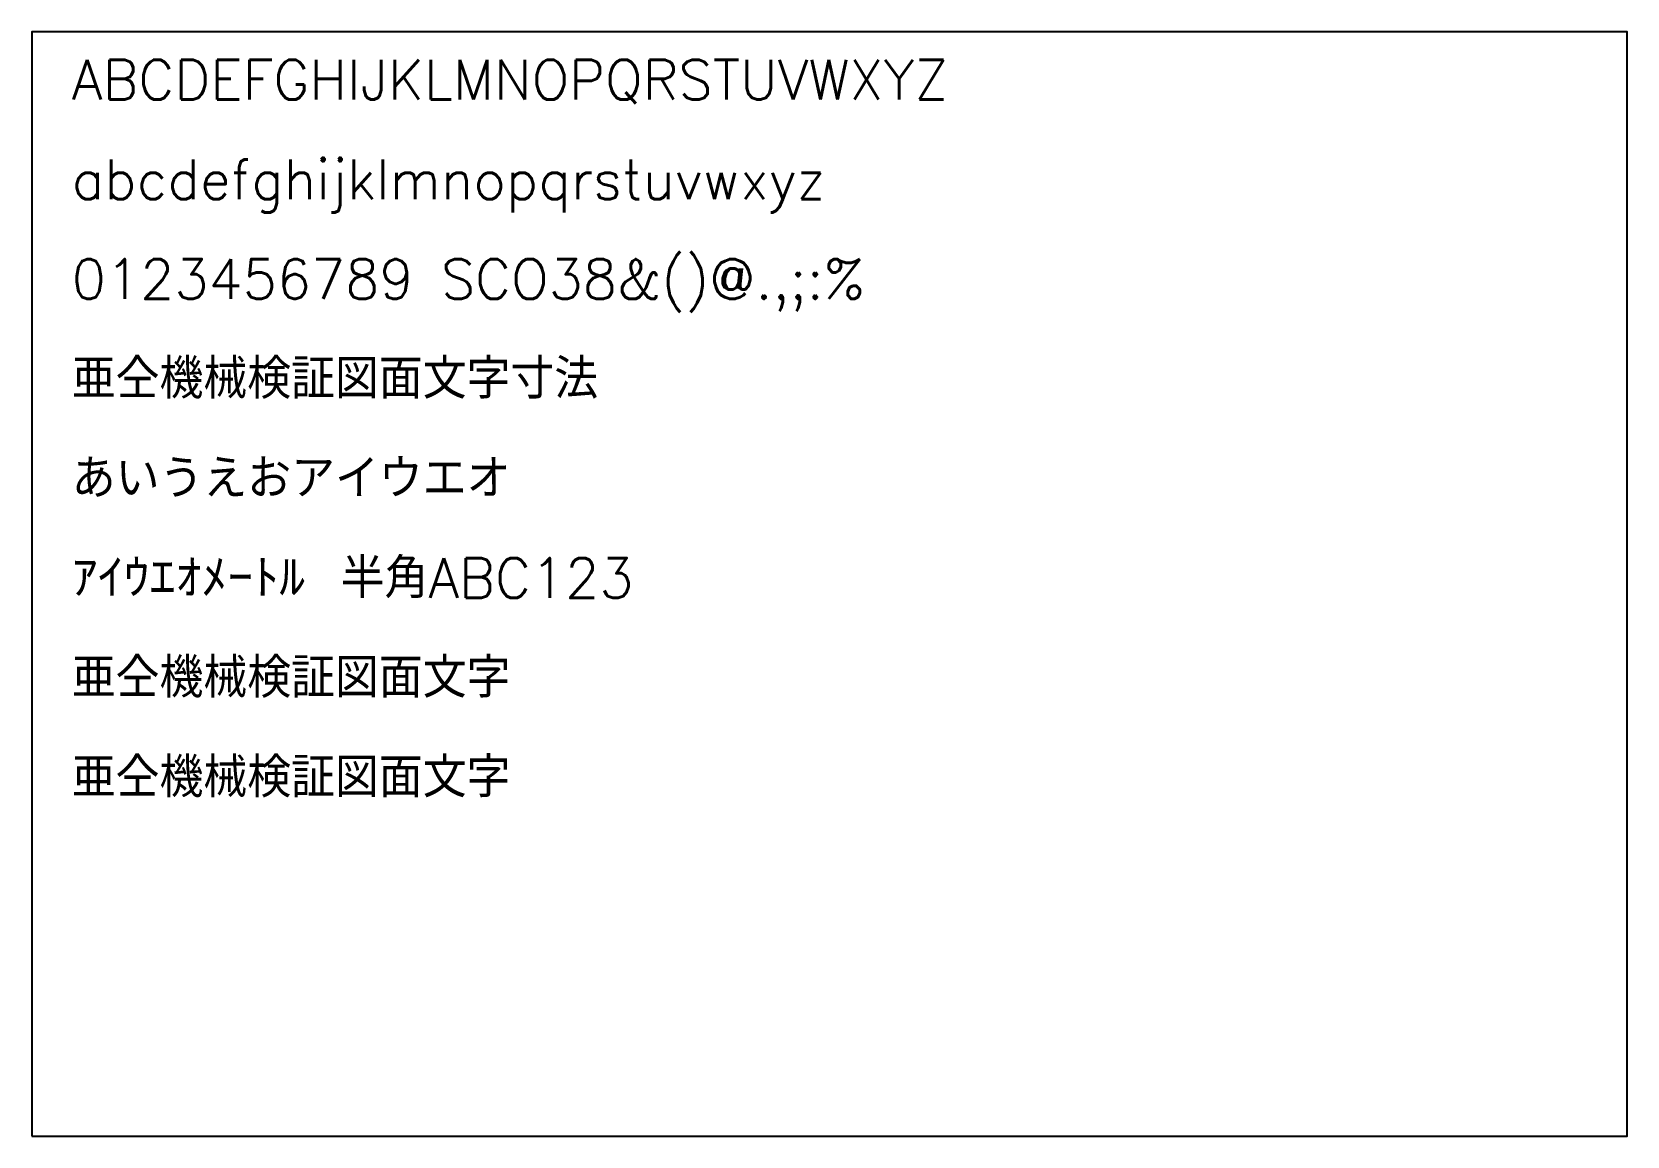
# Model space of a CAD drawing. Header units: millimetres. Extents: x 10 to 410, y 10 to 287.
import ezdxf

# ---------------------------------------------------------------- set-up
doc = ezdxf.new("R2010")
doc.units = ezdxf.units.MM
doc.styles.add('romans', font='romans.shx')
doc.styles.add('txt_big', font='txt.shx', dxfattribs={"bigfont": 'bigfont.shx'})
doc.styles.add('txt_ext', font='txt.shx', dxfattribs={"bigfont": 'extfont.shx'})
doc.styles.add('txt_ext2', font='txt.shx', dxfattribs={"bigfont": 'extfont2.shx'})

msp = doc.modelspace()

# ---------------------------------------------------------------- linework, layer by layer
at = {"color": 7}
msp.add_lwpolyline([(10, 10), (410, 10), (410, 287), (10, 287)], close=True, dxfattribs=at)

# ---------------------------------------------------------------- texts
for s, style, p in [('ABCDEFGHIJKLMNOPQRSTUVWXYZ', 'romans', (20, 270)), ('abcdefghijklmnopqrstuvwxyz', 'romans', (20, 245)), ('0123456789 SCO38&()@.,;:%', 'romans', (20, 220)), ('亜仝機械検証図面文字寸法', 'txt_ext2', (20, 195)), ('あいうえおアイウエオ', 'txt_ext2', (20, 170)), ('ｱｲｳｴｵﾒｰﾄﾙ 半角ABC123', 'txt_ext2', (20, 145)), ('亜仝機械検証図面文字', 'txt_ext', (20, 120)), ('亜仝機械検証図面文字', 'txt_big', (20, 95))]:
    msp.add_text(s, height=10, dxfattribs=dict(at, style=style)).set_placement(p)

doc.saveas('drawing.dxf')
